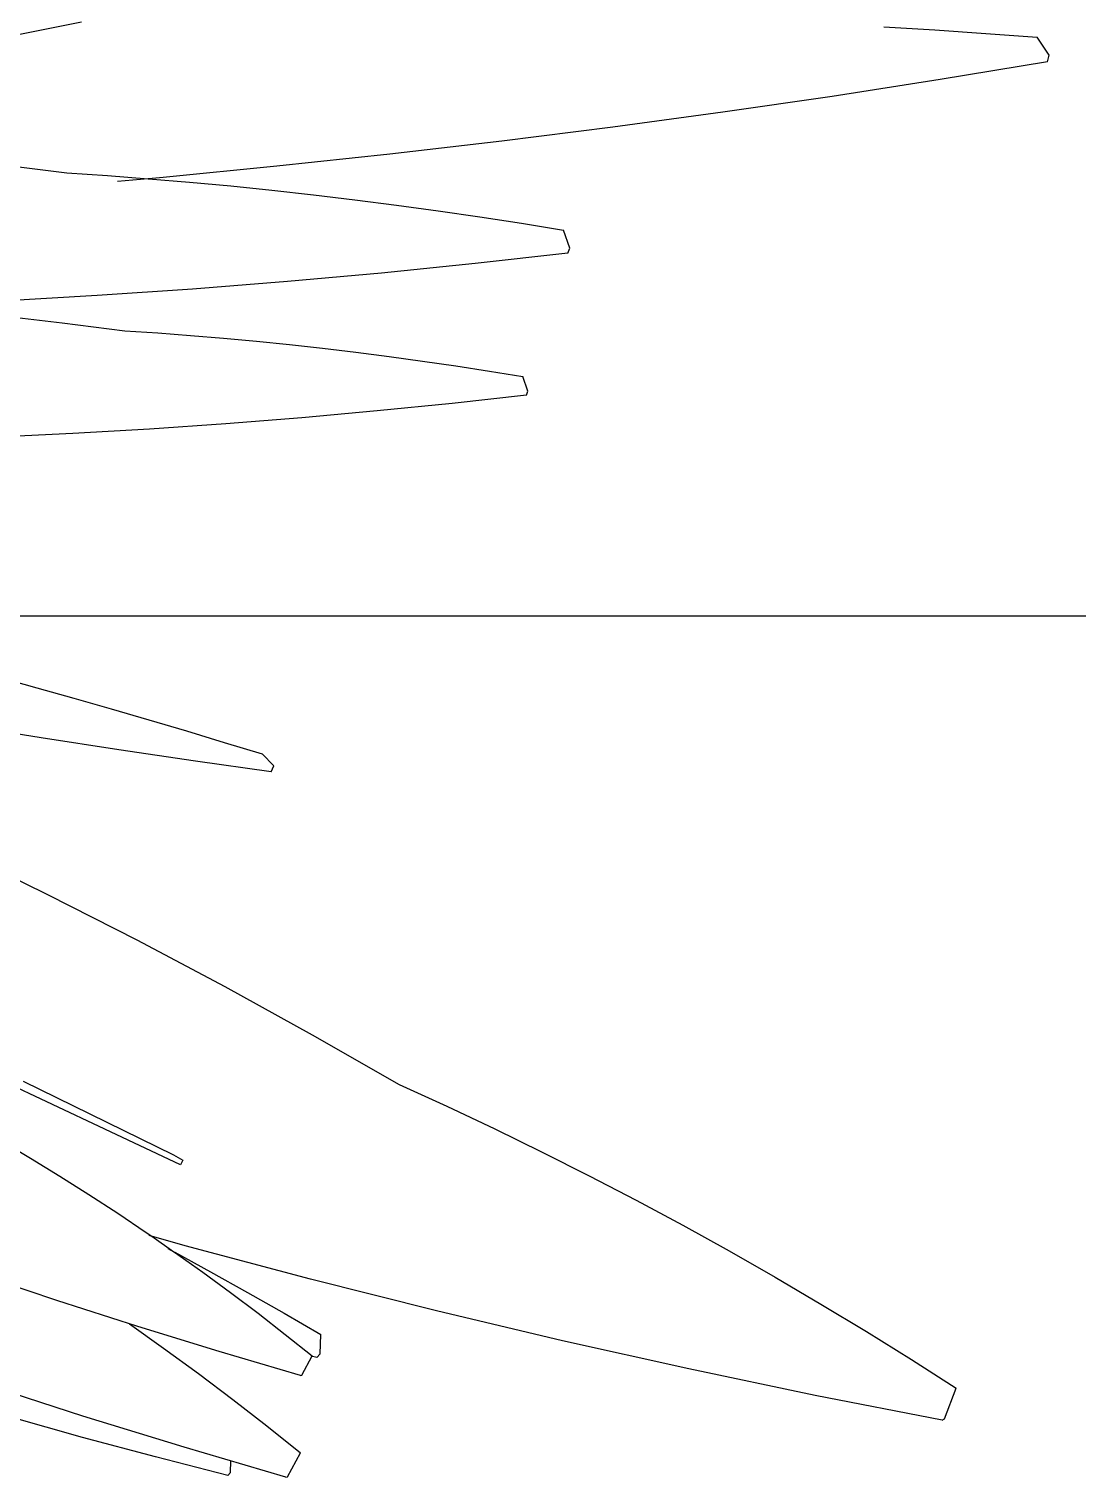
# Model space of a CAD drawing. Header units: metres. Extents: x 244.4 to 340.3, y -4.1 to 64.3.
# Drawn here: x 247.1623 to 247.3626, y 40.6353 to 40.9122 of the extents above; entities that cross this region are included whole.
import ezdxf

# ---------------------------------------------------------------- set-up
doc = ezdxf.new("R2010")
doc.units = ezdxf.units.M
doc.layers.add('Edges', color=7, linetype='Continuous')

msp = doc.modelspace()

# ---------------------------------------------------------------- linework, layer by layer
at = {"layer": 'Edges'}
for p, q in [((247.17227, 40.91344), (247.1602, 40.91104)), ((247.32569, 40.91255), (247.33542, 40.91197)), ((247.33542, 40.91197), (247.34518, 40.91132)), ((247.34518, 40.91132), (247.35497, 40.91061)), ((247.35728, 40.90715), (247.35497, 40.91061)), ((247.35695, 40.90585), (247.33645, 40.90247)), ((247.35695, 40.90585), (247.35728, 40.90715)), ((247.33645, 40.90247), (247.31577, 40.89927)), ((247.31577, 40.89927), (247.2949, 40.89625)), ((247.2949, 40.89625), (247.27386, 40.8934)), ((247.27386, 40.8934), (247.25263, 40.89073)), ((247.25263, 40.89073), (247.23123, 40.88824)), ((247.15448, 40.88656), (247.16946, 40.88463)), ((247.23123, 40.88824), (247.20965, 40.88593)), ((247.16946, 40.88463), (247.17726, 40.88412)), ((247.17726, 40.88412), (247.18506, 40.88353)), ((247.18506, 40.88353), (247.17918, 40.88301)), ((247.18506, 40.88353), (247.18509, 40.88353)), ((247.18791, 40.88379), (247.18509, 40.88353)), ((247.18509, 40.88353), (247.19294, 40.88288)), ((247.20965, 40.88593), (247.18791, 40.88379)), ((247.19294, 40.88288), (247.20082, 40.88215)), ((247.20082, 40.88215), (247.20871, 40.88134)), ((247.20871, 40.88134), (247.21662, 40.88047)), ((247.21662, 40.88047), (247.22455, 40.87952)), ((247.22455, 40.87952), (247.2325, 40.8785)), ((247.2325, 40.8785), (247.24046, 40.87741)), ((247.24046, 40.87741), (247.24844, 40.87625)), ((247.24844, 40.87625), (247.25642, 40.87502)), ((247.25642, 40.87502), (247.26442, 40.87371)), ((247.26562, 40.87023), (247.26442, 40.87371)), ((247.26528, 40.86929), (247.26562, 40.87023)), ((247.24752, 40.8673), (247.22965, 40.8655)), ((247.26528, 40.86929), (247.24752, 40.8673)), ((247.22965, 40.8655), (247.21165, 40.86388)), ((247.17532, 40.86118), (247.157, 40.8601)), ((247.19354, 40.86244), (247.17532, 40.86118)), ((247.21165, 40.86388), (247.19354, 40.86244)), ((247.15665, 40.85741), (247.16861, 40.856)), ((247.16861, 40.856), (247.18061, 40.85446)), ((247.18061, 40.85446), (247.18686, 40.85405)), ((247.18686, 40.85405), (247.19313, 40.85358)), ((247.19313, 40.85358), (247.19942, 40.85305)), ((247.19942, 40.85305), (247.20573, 40.85247)), ((247.20573, 40.85247), (247.21205, 40.85183)), ((247.21205, 40.85183), (247.21839, 40.85113)), ((247.21839, 40.85113), (247.22474, 40.85037)), ((247.22474, 40.85037), (247.2311, 40.84955)), ((247.2311, 40.84955), (247.23748, 40.84868)), ((247.23748, 40.84868), (247.24387, 40.84775)), ((247.24387, 40.84775), (247.25027, 40.84676)), ((247.25027, 40.84676), (247.25667, 40.84571)), ((247.25763, 40.84292), (247.25667, 40.84571)), ((247.25736, 40.84217), (247.24314, 40.84058)), ((247.25736, 40.84217), (247.25763, 40.84292)), ((247.22882, 40.83914), (247.21441, 40.83784)), ((247.24314, 40.84058), (247.22882, 40.83914)), ((247.1999, 40.83668), (247.18531, 40.83567)), ((247.21441, 40.83784), (247.1999, 40.83668)), ((247.17063, 40.83481), (247.15586, 40.8341)), ((247.18531, 40.83567), (247.17063, 40.83481)), ((247.11245, 40.79996), (247.97472, 40.79996)), ((247.15669, 40.78816), (247.16375, 40.78621)), ((247.16375, 40.78621), (247.17084, 40.78421)), ((247.17084, 40.78421), (247.17797, 40.78217)), ((247.17797, 40.78217), (247.18514, 40.78008)), ((247.16457, 40.77663), (247.14959, 40.77904)), ((247.18514, 40.78008), (247.19235, 40.77795)), ((247.1794, 40.77434), (247.16457, 40.77663)), ((247.19235, 40.77795), (247.19959, 40.77577)), ((247.19959, 40.77577), (247.20686, 40.77355)), ((247.19406, 40.77219), (247.1794, 40.77434)), ((247.20906, 40.77126), (247.20686, 40.77355)), ((247.20856, 40.77016), (247.19406, 40.77219)), ((247.20856, 40.77016), (247.20906, 40.77126)), ((247.14881, 40.755), (247.1659, 40.74664)), ((247.1659, 40.74664), (247.18287, 40.73799)), ((247.18287, 40.73799), (247.19971, 40.72907)), ((247.19971, 40.72907), (247.21642, 40.71986)), ((247.21642, 40.71986), (247.23299, 40.71038)), ((247.17673, 40.70182), (247.15676, 40.71127)), ((247.16113, 40.71102), (247.18986, 40.69694)), ((247.23299, 40.71038), (247.24216, 40.70619)), ((247.24216, 40.70619), (247.25128, 40.70188)), ((247.19123, 40.695), (247.17673, 40.70182)), ((247.25128, 40.70188), (247.26035, 40.69745)), ((247.15691, 40.69967), (247.16255, 40.6963)), ((247.16255, 40.6963), (247.16815, 40.69285)), ((247.18986, 40.69694), (247.19168, 40.69589)), ((247.19168, 40.69589), (247.19123, 40.695)), ((247.26035, 40.69745), (247.26937, 40.6929)), ((247.16815, 40.69285), (247.1737, 40.68933)), ((247.26937, 40.6929), (247.27834, 40.68823)), ((247.1737, 40.68933), (247.17921, 40.68573)), ((247.27834, 40.68823), (247.28725, 40.68344)), ((247.17921, 40.68573), (247.18467, 40.68205)), ((247.18467, 40.68205), (247.18571, 40.68133)), ((247.19212, 40.67954), (247.1852, 40.68148)), ((247.18571, 40.68133), (247.18993, 40.67839)), ((247.28725, 40.68344), (247.29611, 40.67853)), ((247.18877, 40.67901), (247.18993, 40.67839)), ((247.2161, 40.67316), (247.19212, 40.67954)), ((247.29611, 40.67853), (247.30491, 40.67351)), ((247.18993, 40.67839), (247.19009, 40.67831)), ((247.19009, 40.67831), (247.19546, 40.67448)), ((247.19011, 40.67829), (247.19698, 40.67454)), ((247.16761, 40.66906), (247.1522, 40.67425)), ((247.19546, 40.67448), (247.20077, 40.67059)), ((247.19698, 40.67454), (247.20403, 40.67062)), ((247.24013, 40.6671), (247.2161, 40.67316)), ((247.30491, 40.67351), (247.31365, 40.66837)), ((247.20077, 40.67059), (247.20604, 40.66662)), ((247.20403, 40.67062), (247.21105, 40.66663)), ((247.18307, 40.66408), (247.16761, 40.66906)), ((247.31365, 40.66837), (247.32234, 40.66312)), ((247.20604, 40.66662), (247.21126, 40.66259)), ((247.21105, 40.66663), (247.21807, 40.66257)), ((247.26423, 40.66138), (247.24013, 40.6671)), ((247.18147, 40.66459), (247.188, 40.65994)), ((247.1986, 40.65931), (247.18307, 40.66408)), ((247.21126, 40.66259), (247.21642, 40.65848)), ((247.21795, 40.65889), (247.21807, 40.66257)), ((247.32234, 40.66312), (247.33096, 40.65775)), ((247.188, 40.65994), (247.19464, 40.65508)), ((247.21418, 40.65475), (247.1986, 40.65931)), ((247.28837, 40.65597), (247.26423, 40.66138)), ((247.21443, 40.65479), (247.21642, 40.65848)), ((247.2173, 40.65814), (247.21618, 40.65843)), ((247.2173, 40.65814), (247.21795, 40.65889)), ((247.33096, 40.65775), (247.33951, 40.65227)), ((247.19464, 40.65508), (247.20121, 40.65013)), ((247.21418, 40.65475), (247.21443, 40.65479)), ((247.31257, 40.6509), (247.28837, 40.65597)), ((247.17253, 40.64695), (247.15323, 40.65317)), ((247.33681, 40.64615), (247.31257, 40.6509)), ((247.33727, 40.64645), (247.33951, 40.65227)), ((247.20121, 40.65013), (247.20772, 40.64509)), ((247.17251, 40.64289), (247.15857, 40.6468)), ((247.19192, 40.641), (247.17253, 40.64695)), ((247.33681, 40.64615), (247.33727, 40.64645)), ((247.18641, 40.63916), (247.17251, 40.64289)), ((247.20772, 40.64509), (247.21417, 40.63996)), ((247.21137, 40.63531), (247.19192, 40.641)), ((247.21168, 40.63536), (247.21417, 40.63996)), ((247.20027, 40.6356), (247.18641, 40.63916)), ((247.20079, 40.6362), (247.20086, 40.63838)), ((247.20027, 40.6356), (247.20079, 40.6362)), ((247.21137, 40.63531), (247.21168, 40.63536))]:
    msp.add_line(p, q, dxfattribs=at)

doc.saveas('drawing.dxf')
